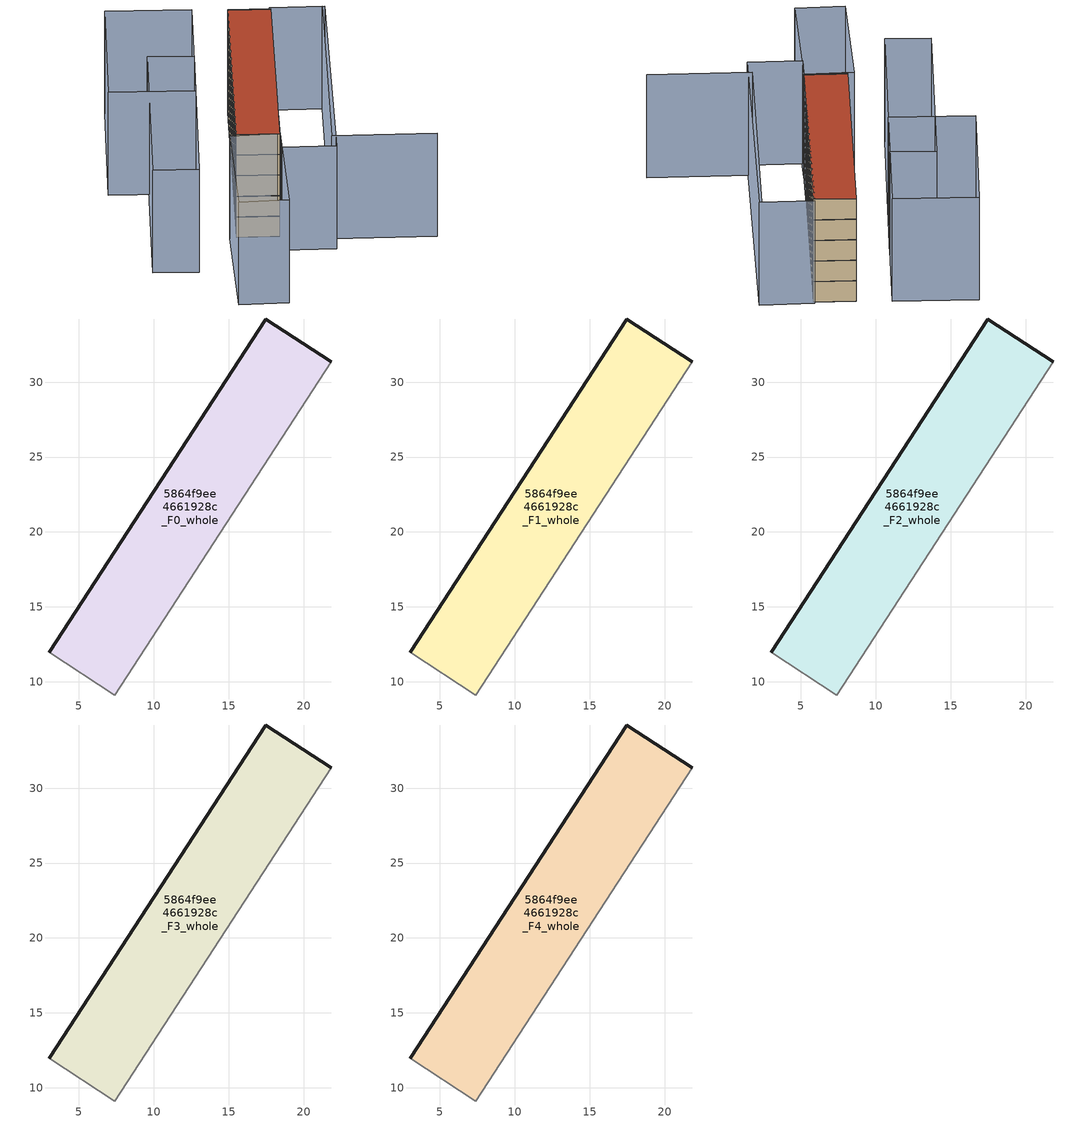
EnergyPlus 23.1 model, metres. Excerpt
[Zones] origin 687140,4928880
5864f9ee4661928c_F0_whole
 floor ground (EU_floor_Construction): 7.4,9.12 21.85,31.37 17.47,34.21 3.01,11.96 z0
 wall outside (EU_wall_Construction): 3.01,11.96 17.47,34.21 21.85,31.37 z0:3
 wall adiabatic (EU_wall_Construction): 21.85,31.37 7.4,9.12 3.01,11.96 z0:3
5864f9ee4661928c_F1_whole
 floor to 5864f9ee4661928c_F0_whole (EU_floor_Construction): 7.4,9.12 21.85,31.37 17.47,34.21 3.01,11.96 z3
 wall outside (EU_wall_Construction): 3.01,11.96 17.47,34.21 21.85,31.37 z3:6
 wall adiabatic (EU_wall_Construction): 21.85,31.37 7.4,9.12 3.01,11.96 z3:6
5864f9ee4661928c_F2_whole
 floor to 5864f9ee4661928c_F1_whole (EU_floor_Construction): 7.4,9.12 21.85,31.37 17.47,34.21 3.01,11.96 z6
 wall outside (EU_wall_Construction): 3.01,11.96 17.47,34.21 21.85,31.37 z6:9
 wall adiabatic (EU_wall_Construction): 21.85,31.37 7.4,9.12 3.01,11.96 z6:9
5864f9ee4661928c_F3_whole
 floor to 5864f9ee4661928c_F2_whole (EU_floor_Construction): 7.4,9.12 21.85,31.37 17.47,34.21 3.01,11.96 z9
 wall outside (EU_wall_Construction): 3.01,11.96 17.47,34.21 21.85,31.37 z9:12
 wall adiabatic (EU_wall_Construction): 21.85,31.37 7.4,9.12 3.01,11.96 z9:12
5864f9ee4661928c_F4_whole
 floor to 5864f9ee4661928c_F3_whole (EU_floor_Construction): 7.4,9.12 21.85,31.37 17.47,34.21 3.01,11.96 z12
 wall outside (EU_wall_Construction): 3.01,11.96 17.47,34.21 21.85,31.37 z12:15
 wall adiabatic (EU_wall_Construction): 21.85,31.37 7.4,9.12 3.01,11.96 z12:15
 roof outside (EU_roof_Construction): 21.85,31.37 7.4,9.12 3.01,11.96 17.47,34.21 z15
shading: 22.92,-1.73 12.27,5.13 / 12.27,5.13 27.15,28.24 / 5.9,6.68 21.83,31.69 / 21.83,31.69 27.47,28.1 / 27.47,28.1 11.54,3.09 / 11.54,3.09 5.9,6.68 / 13.96,36.69 4.39,22.37 / 4.39,22.37 -4.32,28.19 / -4.32,28.19 5.25,42.51 / 5.25,42.51 13.96,36.69 / 7.44,9.1 0.26,-2.99 / 0.26,-2.99 -4.97,0.12 / -4.97,0.12 2.22,12.21 / 2.22,12.21 7.44,9.1 / 8.48,28.49 -4.84,8.53 / -4.84,8.53 -9.5,11.64 / -9.5,11.64 3.82,31.6 / 3.82,31.6 8.48,28.49 z0:15
[Building]
EU S2 Campaign: North Axis=0; Terrain=City; Solar Distribution=FullExterior
[Site:Location]
Bologna: Latitude=44.5; Longitude=11.25; Time Zone=1; Elevation=37
[SizingPeriod:WeatherFileDays]
AnnualSizingPeriod: Begin Month=1; Begin Day of Month=1; End Month=12; End Day of Month=31; Day of Week for Start Day=Monday; Use Weather File Daylight Saving Period=No; Use Weather File Rain and Snow Indicators=No
[MATERIAL]
EU_InternalMass_Material: Roughness=MediumRough; Thickness=0.1; Conductivity=1; Density=1800; Specific Heat=900; Thermal Absorptance=0.9; Solar Absorptance=0.7; Visible Absorptance=0.7
[MATERIAL:NOMASS] Roughness=MediumRough; Thermal Absorptance=0.9; Solar Absorptance=0.7; Visible Absorptance=0.7
Name | Thermal Resistance
EU_wall_NoMass | 0.905828
EU_roof_NoMass | 0.37593
EU_floor_NoMass | 0.67114
[CONSTRUCTION]
EU_wall_Construction: EU_wall_NoMass
EU_roof_Construction: EU_roof_NoMass
EU_floor_Construction: EU_floor_NoMass
EU_InternalMass_Construction: EU_InternalMass_Material
[ZONE] Type=1; Multiplier=1; Ceiling Height=autocalculate; Floor Area=autocalculate; Part of Total Floor Area=Yes
Name | Volume
5864f9ee4661928c_F0_whole | 416.003
5864f9ee4661928c_F1_whole; 5864f9ee4661928c_F2_whole; 5864f9ee4661928c_F3_whole; 5864f9ee4661928c_F4_whole | 416.002
[INTERNALMASS] Construction=EU_InternalMass_Construction; Surface Area=138.667
Name | Zone or ZoneList
5864f9ee4661928c_F0_whole_EU_InternalMass | 5864f9ee4661928c_F0_whole
5864f9ee4661928c_F1_whole_EU_InternalMass | 5864f9ee4661928c_F1_whole
5864f9ee4661928c_F2_whole_EU_InternalMass | 5864f9ee4661928c_F2_whole
5864f9ee4661928c_F3_whole_EU_InternalMass | 5864f9ee4661928c_F3_whole
5864f9ee4661928c_F4_whole_EU_InternalMass | 5864f9ee4661928c_F4_whole
[OTHEREQUIPMENT] Fuel Type=Electricity; Design Level Calculation Method=Watts/Area; Power per Zone Floor Area=1; Fraction Latent=0; Fraction Radiant=0; Fraction Lost=0; Carbon Dioxide Generation Rate=0; EndUse Subcategory=EU_Step8_InternalGains
Name | Zone or ZoneList or Space or SpaceList | Schedule
EU_Step8_InternalGain_5864f9ee4661928c_F0_whole_f000 | 5864f9ee4661928c_F0_whole | EU_Step8_GainSchedule_5864f9ee4661928c_F0_whole_f000
EU_Step8_InternalGain_5864f9ee4661928c_F1_whole_f000 | 5864f9ee4661928c_F1_whole | EU_Step8_GainSchedule_5864f9ee4661928c_F1_whole_f000
EU_Step8_InternalGain_5864f9ee4661928c_F2_whole_f000 | 5864f9ee4661928c_F2_whole | EU_Step8_GainSchedule_5864f9ee4661928c_F2_whole_f000
EU_Step8_InternalGain_5864f9ee4661928c_F3_whole_f000 | 5864f9ee4661928c_F3_whole | EU_Step8_GainSchedule_5864f9ee4661928c_F3_whole_f000
EU_Step8_InternalGain_5864f9ee4661928c_F4_whole_f000 | 5864f9ee4661928c_F4_whole | EU_Step8_GainSchedule_5864f9ee4661928c_F4_whole_f000
[ZONEVENTILATION:DESIGNFLOWRATE] Schedule=EU_AlwaysOn; Design Flow Rate Calculation Method=AirChanges/Hour; Air Changes per Hour=0.73129; Ventilation Type=Natural; Fan Pressure Rise=0; Fan Total Efficiency=1; Constant Term Coefficient=1; Temperature Term Coefficient=0; Velocity Term Coefficient=0; Velocity Squared Term Coefficient=0; Minimum Indoor Temperature=-100; Maximum Indoor Temperature=100; Delta Temperature=-100; Minimum Outdoor Temperature=-100; Maximum Outdoor Temperature=100; Maximum Wind Speed=40
Name | Zone or ZoneList or Space or SpaceList
EU_ConstantAir_5864f9ee4661928c_F0_whole | 5864f9ee4661928c_F0_whole
EU_ConstantAir_5864f9ee4661928c_F1_whole | 5864f9ee4661928c_F1_whole
EU_ConstantAir_5864f9ee4661928c_F2_whole | 5864f9ee4661928c_F2_whole
EU_ConstantAir_5864f9ee4661928c_F3_whole | 5864f9ee4661928c_F3_whole
EU_ConstantAir_5864f9ee4661928c_F4_whole | 5864f9ee4661928c_F4_whole
[HVACTEMPLATE:THERMOSTAT] Constant Heating Setpoint=20; Constant Cooling Setpoint=50
EU_HeatOnly_5864f9ee4661928c_F0_whole; EU_HeatOnly_5864f9ee4661928c_F1_whole; EU_HeatOnly_5864f9ee4661928c_F2_whole; EU_HeatOnly_5864f9ee4661928c_F3_whole; EU_HeatOnly_5864f9ee4661928c_F4_whole
[HVACTEMPLATE:ZONE:IDEALLOADSAIRSYSTEM] System Availability Schedule=EU_AlwaysOn; Maximum Heating Supply Air Temperature=50; Minimum Cooling Supply Air Temperature=13; Maximum Heating Supply Air Humidity Ratio=0.0156; Minimum Cooling Supply Air Humidity Ratio=0.0077; Heating Limit=NoLimit; Cooling Limit=NoLimit; Heating Availability Schedule=EU_AlwaysOn; Cooling Availability Schedule=EU_CoolingOff; Dehumidification Control Type=ConstantSensibleHeatRatio; Cooling Sensible Heat Ratio=0.7; Dehumidification Setpoint=60; Humidification Control Type=None; Humidification Setpoint=30; Outdoor Air Method=None; Outdoor Air Flow Rate per Person=0.00944; Outdoor Air Flow Rate per Zone Floor Area=0; Outdoor Air Flow Rate per Zone=0; Demand Controlled Ventilation Type=None; Outdoor Air Economizer Type=NoEconomizer; Heat Recovery Type=None; Sensible Heat Recovery Effectiveness=0.7; Latent Heat Recovery Effectiveness=0.65
Name | Template Thermostat
5864f9ee4661928c_F0_whole | EU_HeatOnly_5864f9ee4661928c_F0_whole
5864f9ee4661928c_F1_whole | EU_HeatOnly_5864f9ee4661928c_F1_whole
5864f9ee4661928c_F2_whole | EU_HeatOnly_5864f9ee4661928c_F2_whole
5864f9ee4661928c_F3_whole | EU_HeatOnly_5864f9ee4661928c_F3_whole
5864f9ee4661928c_F4_whole | EU_HeatOnly_5864f9ee4661928c_F4_whole
[SIZING:ZONE] Zone Cooling Design Supply Air Temperature Input Method=SupplyAirTemperature; Zone Cooling Design Supply Air Temperature=13; Zone Heating Design Supply Air Temperature Input Method=SupplyAirTemperature; Zone Heating Design Supply Air Temperature=50; Zone Cooling Design Supply Air Humidity Ratio=0.008; Zone Heating Design Supply Air Humidity Ratio=0.008; Cooling Design Air Flow Method=DesignDay; Cooling Design Air Flow Rate=0; Cooling Minimum Air Flow per Zone Floor Area=0.000762; Cooling Minimum Air Flow=0; Cooling Minimum Air Flow Fraction=0.2; Heating Design Air Flow Method=DesignDay; Heating Design Air Flow Rate=0; Heating Maximum Air Flow per Zone Floor Area=0.002032; Heating Maximum Air Flow=0.141576; Heating Maximum Air Flow Fraction=0.3; Account for Dedicated Outdoor Air System=No; Dedicated Outdoor Air System Control Strategy=NeutralSupplyAir; Dedicated Outdoor Air Low Setpoint Temperature for Design=autosize; Dedicated Outdoor Air High Setpoint Temperature for Design=autosize; Zone Load Sizing Method=Sensible Load Only No Latent Load; Zone Latent Cooling Design Supply Air Humidity Ratio Input Method=HumidityRatioDifference; Zone Cooling Design Supply Air Humidity Ratio Difference=0.005; Zone Latent Heating Design Supply Air Humidity Ratio Input Method=HumidityRatioDifference; Zone Humidification Design Supply Air Humidity Ratio Difference=0.005
5864f9ee4661928c_F0_whole; 5864f9ee4661928c_F1_whole; 5864f9ee4661928c_F2_whole; 5864f9ee4661928c_F3_whole; 5864f9ee4661928c_F4_whole
[SCHEDULE:CONSTANT]
Name | Hourly Value
EU_AlwaysOn | 1
EU_CoolingOff | 0
[SCHEDULE:FILE] Column Number=1; Rows to Skip at Top=0; Number of Hours of Data=8760; Column Separator=Comma; Interpolate to Timestep=No; Minutes per Item=60; Adjust Schedule for Daylight Savings=Yes
Name | File
EU_Step8_GainSchedule_5864f9ee4661928c_F0_whole_f000 | ../../schedules/5864f9ee4661928c/5864f9ee4661928c_F0_whole_f000_gain.csv
EU_Step8_GainSchedule_5864f9ee4661928c_F1_whole_f000 | ../../schedules/5864f9ee4661928c/5864f9ee4661928c_F1_whole_f000_gain.csv
EU_Step8_GainSchedule_5864f9ee4661928c_F2_whole_f000 | ../../schedules/5864f9ee4661928c/5864f9ee4661928c_F2_whole_f000_gain.csv
EU_Step8_GainSchedule_5864f9ee4661928c_F3_whole_f000 | ../../schedules/5864f9ee4661928c/5864f9ee4661928c_F3_whole_f000_gain.csv
EU_Step8_GainSchedule_5864f9ee4661928c_F4_whole_f000 | ../../schedules/5864f9ee4661928c/5864f9ee4661928c_F4_whole_f000_gain.csv
